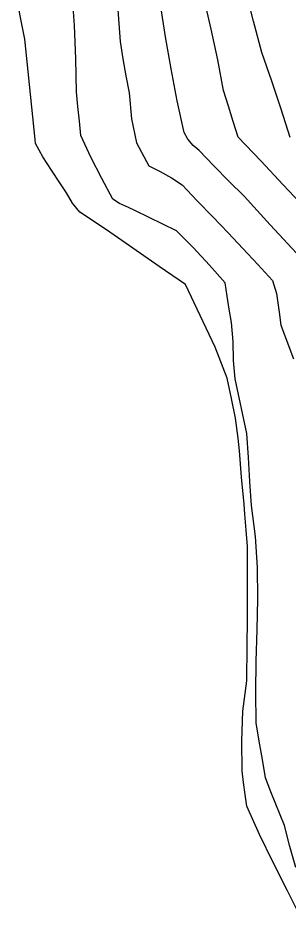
# Model space of a CAD drawing. Header units: millimetres. Extents: x 21147 to 21795, y 3328 to 3821.
# Drawn here: x 21253.8 to 21277.3, y 3415.9 to 3493.8 of the extents above; entities that cross this region are included whole.
import ezdxf

# ---------------------------------------------------------------- set-up
doc = ezdxf.new("R2010")
doc.units = ezdxf.units.MM
doc.header["$MEASUREMENT"] = 0
doc.layers.add('CURVAS', color=43, linetype='Continuous')

msp = doc.modelspace()

# ---------------------------------------------------------------- linework, layer by layer
at = {"layer": 'CURVAS', "linetype": 'Continuous'}
for p, q in [((21258.64, 3493.104), (21258.443, 3495.979)), ((21274.113, 3493.488), (21273.42, 3496.183)), ((21254.048, 3493.383), (21253.759, 3494.841)), ((21262.346, 3494.858), (21262.471, 3493.275)), ((21266.511, 3492.132), (21266.054, 3494.922)), ((21270.445, 3492.796), (21269.836, 3495.457)), ((21254.34, 3491.924), (21254.048, 3493.383)), ((21262.471, 3493.275), (21262.575, 3491.74)), ((21274.817, 3490.767), (21274.113, 3493.488)), ((21258.761, 3490.226), (21258.64, 3493.104)), ((21271.009, 3490.137), (21270.445, 3492.796)), ((21255.244, 3483.241), (21254.34, 3491.924)), ((21262.575, 3491.74), (21262.801, 3490.226)), ((21266.99, 3489.353), (21266.511, 3492.132)), ((21258.803, 3487.364), (21258.761, 3490.226)), ((21262.801, 3490.226), (21263.082, 3488.754)), ((21275.68, 3488.313), (21274.817, 3490.767)), ((21271.511, 3487.481), (21271.009, 3490.137)), ((21263.082, 3488.754), (21263.353, 3487.286)), ((21267.513, 3486.596), (21266.99, 3489.353)), ((21276.492, 3485.864), (21275.68, 3488.313)), ((21258.929, 3486.103), (21258.803, 3487.364)), ((21263.353, 3487.286), (21263.563, 3485.028)), ((21271.929, 3486.139), (21271.511, 3487.481)), ((21268.098, 3483.873), (21267.513, 3486.596)), ((21259.058, 3484.846), (21258.929, 3486.103)), ((21272.347, 3484.797), (21271.929, 3486.139)), ((21277.277, 3483.436), (21276.492, 3485.864)), ((21259.192, 3483.591), (21259.058, 3484.846)), ((21263.563, 3485.028), (21263.983, 3482.965)), ((21272.766, 3483.455), (21272.347, 3484.797)), ((21255.254, 3483.128), (21255.244, 3483.241)), ((21260.037, 3481.735), (21259.192, 3483.591)), ((21268.421, 3483.29), (21268.098, 3483.873)), ((21268.88, 3482.739), (21268.421, 3483.29)), ((21274.729, 3481.398), (21272.766, 3483.455)), ((21255.263, 3483.018), (21255.254, 3483.128)), ((21255.273, 3482.911), (21255.263, 3483.018)), ((21255.889, 3481.762), (21255.273, 3482.911)), ((21263.983, 3482.965), (21265.055, 3480.966)), ((21269.411, 3482.298), (21268.88, 3482.739)), ((21256.657, 3480.601), (21255.889, 3481.762)), ((21261.01, 3479.883), (21260.037, 3481.735)), ((21270.663, 3480.968), (21269.411, 3482.298)), ((21265.055, 3480.966), (21266.05, 3480.484)), ((21271.964, 3479.638), (21270.663, 3480.968)), ((21276.678, 3479.332), (21274.729, 3481.398)), ((21257.383, 3479.498), (21256.657, 3480.601)), ((21266.05, 3480.484), (21267.019, 3479.95)), ((21257.946, 3478.635), (21257.383, 3479.498)), ((21261.953, 3478.098), (21261.01, 3479.883)), ((21267.019, 3479.95), (21267.943, 3479.332)), ((21267.943, 3479.332), (21269.239, 3477.943)), ((21273.281, 3478.36), (21271.964, 3479.638)), ((21278.611, 3477.253), (21276.678, 3479.332)), ((21258.467, 3477.758), (21257.946, 3478.635)), ((21259.094, 3476.96), (21258.467, 3477.758)), ((21262.538, 3477.71), (21261.953, 3478.098)), ((21263.293, 3477.367), (21262.538, 3477.71)), ((21269.239, 3477.943), (21270.594, 3476.573)), ((21275.549, 3475.887), (21273.281, 3478.36)), ((21261.406, 3475.45), (21259.094, 3476.96)), ((21263.917, 3477.096), (21263.293, 3477.367)), ((21265.094, 3476.513), (21263.917, 3477.096)), ((21266.27, 3475.932), (21265.094, 3476.513)), ((21270.594, 3476.573), (21271.91, 3475.19)), ((21263.678, 3473.87), (21261.406, 3475.45)), ((21267.447, 3475.356), (21266.27, 3475.932)), ((21277.806, 3473.431), (21275.549, 3475.887)), ((21268.884, 3473.927), (21267.447, 3475.356)), ((21271.91, 3475.19), (21273.19, 3473.836)), ((21265.941, 3472.273), (21263.678, 3473.87)), ((21270.291, 3472.395), (21268.884, 3473.927)), ((21273.19, 3473.836), (21274.464, 3472.438)), ((21268.225, 3470.708), (21265.941, 3472.273)), ((21271.657, 3470.863), (21270.291, 3472.395)), ((21274.464, 3472.438), (21275.731, 3471.058)), ((21269.492, 3468.044), (21268.225, 3470.708)), ((21271.832, 3469.716), (21271.657, 3470.863)), ((21275.731, 3471.058), (21276.082, 3469.939)), ((21276.082, 3469.939), (21276.32, 3468.327)), ((21272.01, 3468.572), (21271.832, 3469.716)), ((21272.192, 3467.431), (21272.01, 3468.572)), ((21270.782, 3465.304), (21269.492, 3468.044)), ((21276.32, 3468.327), (21276.451, 3467.207)), ((21272.338, 3465.772), (21272.192, 3467.431)), ((21276.451, 3467.207), (21277.548, 3464.281)), ((21271.822, 3462.608), (21270.782, 3465.304)), ((21272.383, 3464.137), (21272.338, 3465.772)), ((21272.522, 3462.55), (21272.383, 3464.137)), ((21272.206, 3460.867), (21271.822, 3462.608)), ((21273.524, 3457.834), (21272.522, 3462.55)), ((21272.554, 3459.141), (21272.206, 3460.867)), ((21272.775, 3457.426), (21272.554, 3459.141)), ((21273.66, 3455.756), (21273.524, 3457.834)), ((21272.879, 3456.333), (21272.775, 3457.426)), ((21273.077, 3454.039), (21272.879, 3456.333)), ((21273.799, 3453.682), (21273.66, 3455.756)), ((21273.291, 3451.728), (21273.077, 3454.039)), ((21273.942, 3451.611), (21273.799, 3453.682)), ((21273.358, 3450.848), (21273.291, 3451.728)), ((21274.277, 3448.934), (21273.942, 3451.611)), ((21273.476, 3449.457), (21273.358, 3450.848)), ((21273.582, 3448.052), (21273.476, 3449.457)), ((21274.434, 3446.242), (21274.277, 3448.934)), ((21273.582, 3444.201), (21273.582, 3448.052)), ((21274.464, 3443.542), (21274.434, 3446.242)), ((21273.576, 3441.706), (21273.582, 3444.201)), ((21274.417, 3440.842), (21274.464, 3443.542)), ((21273.562, 3439.48), (21273.576, 3441.706)), ((21274.345, 3438.149), (21274.417, 3440.842)), ((21273.534, 3436.433), (21273.562, 3439.48)), ((21274.299, 3435.471), (21274.345, 3438.149)), ((21273.185, 3433.815), (21273.534, 3436.433)), ((21274.331, 3432.816), (21274.299, 3435.471)), ((21273.107, 3431.239), (21273.185, 3433.815)), ((21274.596, 3431.224), (21274.331, 3432.816)), ((21273.116, 3428.654), (21273.107, 3431.239)), ((21274.866, 3429.636), (21274.596, 3431.224)), ((21275.138, 3428.051), (21274.866, 3429.636)), ((21273.252, 3427.633), (21273.116, 3428.654)), ((21275.598, 3426.844), (21275.138, 3428.051)), ((21273.391, 3426.612), (21273.252, 3427.633)), ((21273.534, 3425.591), (21273.391, 3426.612)), ((21276.033, 3425.758), (21275.598, 3426.844)), ((21274.626, 3423.137), (21273.534, 3425.591)), ((21276.772, 3423.928), (21276.033, 3425.758)), ((21277.248, 3422.111), (21276.772, 3423.928)), ((21275.793, 3420.722), (21274.626, 3423.137)), ((21277.766, 3420.301), (21277.248, 3422.111)), ((21277.003, 3418.325), (21275.793, 3420.722)), ((21278.22, 3415.926), (21277.003, 3418.325))]:
    msp.add_line(p, q, dxfattribs=at)

doc.saveas('drawing.dxf')
